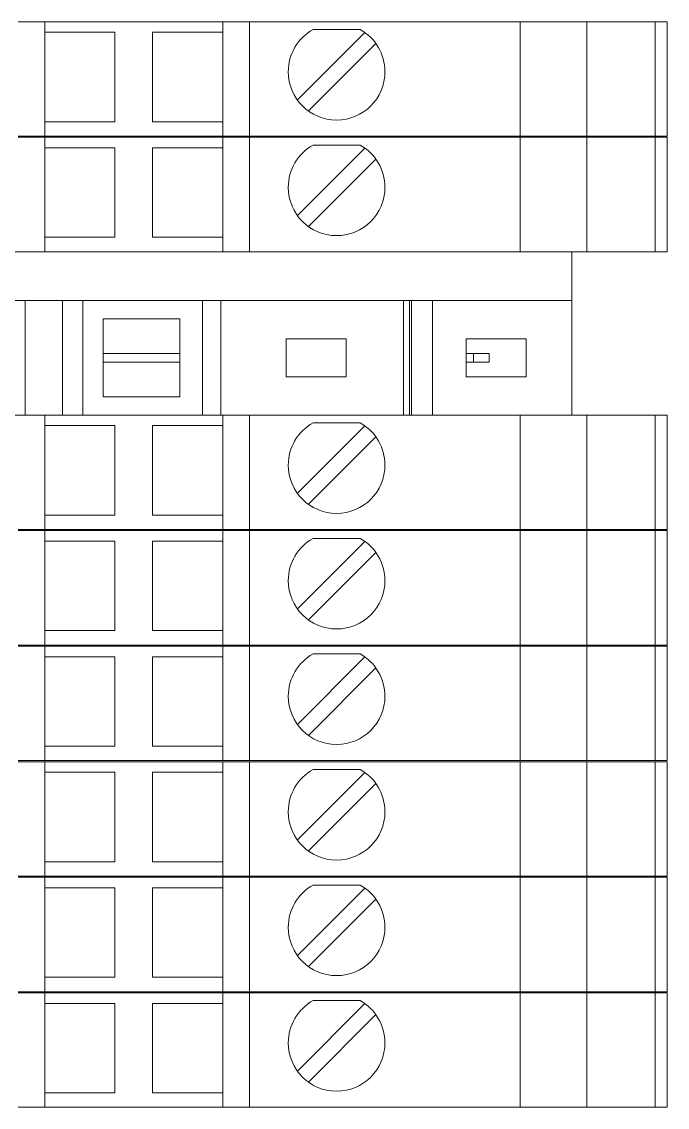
# Model space of a CAD drawing. Header units: millimetres. Extents: x 4962 to 7449, y 754 to 2938.
# Drawn here: x 5689.96 to 5719, y 1740.37 to 1789.22 of the extents above; entities that cross this region are included whole.
import ezdxf

# ---------------------------------------------------------------- set-up
doc = ezdxf.new("R2010")
doc.units = ezdxf.units.MM
doc.layers.add('000-PI-Oprema', color=30, linetype='Continuous', lineweight=5)

msp = doc.modelspace()

# ---------------------------------------------------------------- linework, layer by layer
at = {"color": 0, "linetype": 'ByBlock', "lineweight": 0, "ltscale": 0.25}
msp.add_lwpolyline([(5666.096, 1778.869), (5666.096, 1771.519), (5714.696, 1771.519), (5714.696, 1778.869), (5666.096, 1778.869)], dxfattribs=at)
at = {"layer": '000-PI-Oprema', "color": 0, "linetype": 'ByBlock', "lineweight": 0}
for p, q in [((5690.996, 1789.219), (5689.796, 1789.219)), ((5690.996, 1789.219), (5690.996, 1789.219)), ((5690.996, 1789.219), (5698.996, 1789.219)), ((5690.996, 1789.219), (5690.996, 1784.069)), ((5698.996, 1789.219), (5698.996, 1789.219)), ((5700.196, 1789.219), (5698.996, 1789.219)), ((5698.996, 1784.069), (5698.996, 1789.219)), ((5718.996, 1789.219), (5700.196, 1789.219)), ((5700.196, 1784.069), (5700.196, 1789.219)), ((5712.373, 1784.069), (5712.373, 1789.219)), ((5715.373, 1784.069), (5715.373, 1789.219)), ((5718.449, 1789.219), (5718.449, 1784.069)), ((5718.996, 1784.069), (5718.996, 1789.219)), ((5690.996, 1788.744), (5690.996, 1788.744)), ((5690.996, 1788.744), (5694.146, 1788.744)), ((5694.146, 1788.744), (5694.146, 1784.719)), ((5694.146, 1788.744), (5694.146, 1788.744)), ((5695.846, 1784.719), (5695.846, 1788.744)), ((5695.846, 1788.744), (5695.846, 1788.744)), ((5695.846, 1788.744), (5698.996, 1788.744)), ((5698.996, 1788.744), (5698.996, 1788.744)), ((5705.392, 1788.734), (5702.356, 1785.699)), ((5703.063, 1788.869), (5705.18, 1788.869)), ((5703.063, 1788.869), (5703.063, 1788.869)), ((5705.18, 1788.869), (5705.18, 1788.869)), ((5700.196, 1788.269), (5700.196, 1785.669)), ((5700.196, 1788.269), (5700.196, 1788.269)), ((5702.851, 1785.204), (5705.887, 1788.239)), ((5700.196, 1785.669), (5700.196, 1785.669)), ((5690.996, 1784.719), (5690.996, 1784.719)), ((5694.146, 1784.719), (5690.996, 1784.719)), ((5694.146, 1784.719), (5694.146, 1784.719)), ((5698.996, 1784.719), (5695.846, 1784.719)), ((5695.846, 1784.719), (5695.846, 1784.719)), ((5698.996, 1784.719), (5698.996, 1784.719)), ((5690.996, 1784.069), (5689.796, 1784.069)), ((5690.996, 1784.019), (5689.796, 1784.019)), ((5690.996, 1784.069), (5698.996, 1784.069)), ((5690.996, 1784.069), (5690.996, 1784.069)), ((5690.996, 1784.019), (5690.996, 1784.019)), ((5690.996, 1784.019), (5698.996, 1784.019)), ((5690.996, 1784.019), (5690.996, 1778.869)), ((5700.196, 1784.069), (5698.996, 1784.069)), ((5698.996, 1784.069), (5698.996, 1784.069)), ((5698.996, 1784.019), (5698.996, 1784.019)), ((5700.196, 1784.019), (5698.996, 1784.019)), ((5698.996, 1778.869), (5698.996, 1784.019)), ((5718.996, 1784.069), (5700.196, 1784.069)), ((5718.996, 1784.019), (5700.196, 1784.019)), ((5700.196, 1778.869), (5700.196, 1784.019)), ((5712.373, 1778.869), (5712.373, 1784.019)), ((5715.373, 1778.869), (5715.373, 1784.019)), ((5718.996, 1784.069), (5718.314, 1784.069)), ((5718.449, 1784.019), (5718.449, 1778.869)), ((5718.996, 1778.869), (5718.996, 1784.019)), ((5690.996, 1783.544), (5690.996, 1783.544)), ((5690.996, 1783.544), (5694.146, 1783.544)), ((5694.146, 1783.544), (5694.146, 1779.519)), ((5694.146, 1783.544), (5694.146, 1783.544)), ((5695.846, 1779.519), (5695.846, 1783.544)), ((5695.846, 1783.544), (5695.846, 1783.544)), ((5695.846, 1783.544), (5698.996, 1783.544)), ((5698.996, 1783.544), (5698.996, 1783.544)), ((5705.392, 1783.534), (5702.356, 1780.499)), ((5703.063, 1783.669), (5705.18, 1783.669)), ((5703.063, 1783.669), (5703.063, 1783.669)), ((5705.18, 1783.669), (5705.18, 1783.669)), ((5700.196, 1783.069), (5700.196, 1780.469)), ((5700.196, 1783.069), (5700.196, 1783.069)), ((5702.851, 1780.004), (5705.887, 1783.039)), ((5700.196, 1780.469), (5700.196, 1780.469)), ((5690.996, 1779.519), (5690.996, 1779.519)), ((5694.146, 1779.519), (5690.996, 1779.519)), ((5694.146, 1779.519), (5694.146, 1779.519)), ((5698.996, 1779.519), (5695.846, 1779.519)), ((5695.846, 1779.519), (5695.846, 1779.519)), ((5698.996, 1779.519), (5698.996, 1779.519)), ((5714.696, 1778.869), (5666.096, 1778.869)), ((5690.996, 1778.869), (5689.796, 1778.869)), ((5690.996, 1778.869), (5698.996, 1778.869)), ((5690.996, 1778.869), (5690.996, 1778.869)), ((5700.196, 1778.869), (5698.996, 1778.869)), ((5698.996, 1778.869), (5698.996, 1778.869)), ((5718.996, 1778.869), (5700.196, 1778.869)), ((5714.696, 1771.519), (5714.696, 1778.869)), ((5718.996, 1778.869), (5718.314, 1778.869)), ((5689.396, 1776.669), (5690.115, 1776.669)), ((5690.115, 1776.669), (5691.787, 1776.669)), ((5690.115, 1771.519), (5690.115, 1776.669)), ((5692.712, 1776.669), (5691.787, 1776.669)), ((5691.787, 1776.669), (5691.787, 1771.519)), ((5698.086, 1776.669), (5692.712, 1776.669)), ((5692.712, 1776.669), (5692.712, 1771.519)), ((5698.086, 1776.669), (5698.086, 1771.519)), ((5698.906, 1776.669), (5698.086, 1776.669)), ((5698.906, 1771.519), (5698.906, 1776.669)), ((5698.906, 1776.669), (5707.136, 1776.669)), ((5707.136, 1776.669), (5707.136, 1771.519)), ((5707.136, 1776.669), (5707.394, 1776.669)), ((5707.394, 1771.519), (5707.394, 1776.669)), ((5707.394, 1776.669), (5707.494, 1776.669)), ((5708.431, 1776.669), (5707.494, 1776.669)), ((5707.494, 1771.519), (5707.494, 1776.669)), ((5708.431, 1776.669), (5714.696, 1776.669)), ((5708.431, 1771.519), (5708.431, 1776.669)), ((5693.621, 1775.844), (5697.071, 1775.844)), ((5693.621, 1774.294), (5693.621, 1775.844)), ((5697.071, 1775.844), (5697.071, 1774.294)), ((5701.846, 1774.944), (5704.546, 1774.944)), ((5701.846, 1773.244), (5701.846, 1774.944)), ((5704.546, 1774.944), (5704.546, 1773.244)), ((5709.946, 1774.294), (5709.946, 1774.944)), ((5709.946, 1774.944), (5712.646, 1774.944)), ((5712.646, 1774.944), (5712.646, 1773.244)), ((5693.621, 1774.294), (5697.071, 1774.294)), ((5693.621, 1773.894), (5693.621, 1774.294)), ((5697.071, 1774.294), (5697.071, 1773.894)), ((5709.946, 1773.894), (5709.946, 1774.294)), ((5709.946, 1774.294), (5710.282, 1774.294)), ((5710.282, 1774.294), (5710.282, 1773.894)), ((5710.982, 1774.294), (5710.282, 1774.294)), ((5710.982, 1774.294), (5710.982, 1773.894)), ((5693.621, 1773.894), (5697.071, 1773.894)), ((5693.621, 1772.344), (5693.621, 1773.894)), ((5697.071, 1773.894), (5697.071, 1772.344)), ((5709.946, 1773.894), (5710.282, 1773.894)), ((5709.946, 1773.244), (5709.946, 1773.894)), ((5710.982, 1773.894), (5710.282, 1773.894)), ((5704.546, 1773.244), (5701.846, 1773.244)), ((5712.646, 1773.244), (5709.946, 1773.244)), ((5697.071, 1772.344), (5693.621, 1772.344)), ((5690.996, 1771.519), (5689.796, 1771.519)), ((5690.996, 1771.519), (5690.996, 1771.519)), ((5690.996, 1771.519), (5698.996, 1771.519)), ((5690.996, 1771.519), (5690.996, 1766.369)), ((5698.996, 1771.519), (5698.996, 1771.519)), ((5700.196, 1771.519), (5698.996, 1771.519)), ((5698.996, 1766.369), (5698.996, 1771.519)), ((5718.996, 1771.519), (5700.196, 1771.519)), ((5700.196, 1766.369), (5700.196, 1771.519)), ((5712.373, 1766.369), (5712.373, 1771.519)), ((5715.373, 1766.369), (5715.373, 1771.519)), ((5718.449, 1771.519), (5718.449, 1766.369)), ((5718.996, 1766.369), (5718.996, 1771.519)), ((5690.996, 1771.044), (5690.996, 1771.044)), ((5690.996, 1771.044), (5694.146, 1771.044)), ((5694.146, 1771.044), (5694.146, 1767.019)), ((5694.146, 1771.044), (5694.146, 1771.044)), ((5695.846, 1767.019), (5695.846, 1771.044)), ((5695.846, 1771.044), (5695.846, 1771.044)), ((5695.846, 1771.044), (5698.996, 1771.044)), ((5698.996, 1771.044), (5698.996, 1771.044)), ((5705.392, 1771.034), (5702.356, 1767.999)), ((5703.063, 1771.169), (5705.18, 1771.169)), ((5703.063, 1771.169), (5703.063, 1771.169)), ((5705.18, 1771.169), (5705.18, 1771.169)), ((5700.196, 1770.569), (5700.196, 1767.969)), ((5700.196, 1770.569), (5700.196, 1770.569)), ((5702.851, 1767.504), (5705.887, 1770.539)), ((5700.196, 1767.969), (5700.196, 1767.969)), ((5690.996, 1767.019), (5690.996, 1767.019)), ((5694.146, 1767.019), (5690.996, 1767.019)), ((5694.146, 1767.019), (5694.146, 1767.019)), ((5698.996, 1767.019), (5695.846, 1767.019)), ((5695.846, 1767.019), (5695.846, 1767.019)), ((5698.996, 1767.019), (5698.996, 1767.019)), ((5690.996, 1766.369), (5689.796, 1766.369)), ((5690.996, 1766.319), (5689.796, 1766.319)), ((5690.996, 1766.369), (5698.996, 1766.369)), ((5690.996, 1766.369), (5690.996, 1766.369)), ((5690.996, 1766.319), (5690.996, 1766.319)), ((5690.996, 1766.319), (5698.996, 1766.319)), ((5690.996, 1766.319), (5690.996, 1761.169)), ((5700.196, 1766.369), (5698.996, 1766.369)), ((5698.996, 1766.369), (5698.996, 1766.369)), ((5698.996, 1766.319), (5698.996, 1766.319)), ((5700.196, 1766.319), (5698.996, 1766.319)), ((5698.996, 1761.169), (5698.996, 1766.319)), ((5718.996, 1766.369), (5700.196, 1766.369)), ((5718.996, 1766.319), (5700.196, 1766.319)), ((5700.196, 1761.169), (5700.196, 1766.319)), ((5703.063, 1765.969), (5705.18, 1765.969)), ((5703.063, 1765.969), (5703.063, 1765.969)), ((5705.18, 1765.969), (5705.18, 1765.969)), ((5712.373, 1761.169), (5712.373, 1766.319)), ((5715.373, 1761.169), (5715.373, 1766.319)), ((5718.996, 1766.369), (5718.314, 1766.369)), ((5718.449, 1766.319), (5718.449, 1761.169)), ((5718.996, 1761.169), (5718.996, 1766.319)), ((5690.996, 1765.844), (5690.996, 1765.844)), ((5690.996, 1765.844), (5694.146, 1765.844)), ((5694.146, 1765.844), (5694.146, 1761.819)), ((5694.146, 1765.844), (5694.146, 1765.844)), ((5695.846, 1761.819), (5695.846, 1765.844)), ((5695.846, 1765.844), (5695.846, 1765.844)), ((5695.846, 1765.844), (5698.996, 1765.844)), ((5698.996, 1765.844), (5698.996, 1765.844)), ((5705.392, 1765.834), (5702.356, 1762.799)), ((5700.196, 1765.369), (5700.196, 1762.769)), ((5700.196, 1765.369), (5700.196, 1765.369)), ((5702.851, 1762.304), (5705.887, 1765.339)), ((5700.196, 1762.769), (5700.196, 1762.769)), ((5690.996, 1761.819), (5690.996, 1761.819)), ((5694.146, 1761.819), (5690.996, 1761.819)), ((5694.146, 1761.819), (5694.146, 1761.819)), ((5698.996, 1761.819), (5695.846, 1761.819)), ((5695.846, 1761.819), (5695.846, 1761.819)), ((5698.996, 1761.819), (5698.996, 1761.819)), ((5690.996, 1761.169), (5689.796, 1761.169)), ((5690.996, 1761.119), (5689.796, 1761.119)), ((5690.996, 1761.169), (5698.996, 1761.169)), ((5690.996, 1761.169), (5690.996, 1761.169)), ((5690.996, 1761.119), (5690.996, 1761.119)), ((5690.996, 1761.119), (5698.996, 1761.119)), ((5690.996, 1761.119), (5690.996, 1755.969)), ((5700.196, 1761.169), (5698.996, 1761.169)), ((5698.996, 1761.169), (5698.996, 1761.169)), ((5698.996, 1761.119), (5698.996, 1761.119)), ((5700.196, 1761.119), (5698.996, 1761.119)), ((5698.996, 1755.969), (5698.996, 1761.119)), ((5718.996, 1761.169), (5700.196, 1761.169)), ((5718.996, 1761.119), (5700.196, 1761.119)), ((5700.196, 1755.969), (5700.196, 1761.119)), ((5712.373, 1755.969), (5712.373, 1761.119)), ((5715.373, 1755.969), (5715.373, 1761.119)), ((5718.996, 1761.169), (5718.314, 1761.169)), ((5718.449, 1761.119), (5718.449, 1755.969)), ((5718.996, 1755.969), (5718.996, 1761.119)), ((5690.996, 1760.644), (5690.996, 1760.644)), ((5690.996, 1760.644), (5694.146, 1760.644)), ((5694.146, 1760.644), (5694.146, 1756.619)), ((5694.146, 1760.644), (5694.146, 1760.644)), ((5695.846, 1756.619), (5695.846, 1760.644)), ((5695.846, 1760.644), (5695.846, 1760.644)), ((5695.846, 1760.644), (5698.996, 1760.644)), ((5698.996, 1760.644), (5698.996, 1760.644)), ((5705.392, 1760.634), (5702.356, 1757.599)), ((5703.063, 1760.769), (5705.18, 1760.769)), ((5703.063, 1760.769), (5703.063, 1760.769)), ((5705.18, 1760.769), (5705.18, 1760.769)), ((5700.196, 1760.169), (5700.196, 1757.569)), ((5700.196, 1760.169), (5700.196, 1760.169)), ((5702.851, 1757.104), (5705.887, 1760.139)), ((5700.196, 1757.569), (5700.196, 1757.569)), ((5690.996, 1756.619), (5690.996, 1756.619)), ((5694.146, 1756.619), (5690.996, 1756.619)), ((5694.146, 1756.619), (5694.146, 1756.619)), ((5698.996, 1756.619), (5695.846, 1756.619)), ((5695.846, 1756.619), (5695.846, 1756.619)), ((5698.996, 1756.619), (5698.996, 1756.619)), ((5690.996, 1755.969), (5689.796, 1755.969)), ((5690.996, 1755.919), (5689.796, 1755.919)), ((5690.996, 1755.969), (5698.996, 1755.969)), ((5690.996, 1755.969), (5690.996, 1755.969)), ((5690.996, 1755.919), (5690.996, 1755.919)), ((5690.996, 1755.919), (5698.996, 1755.919)), ((5690.996, 1755.919), (5690.996, 1750.769)), ((5700.196, 1755.969), (5698.996, 1755.969)), ((5698.996, 1755.969), (5698.996, 1755.969)), ((5698.996, 1755.919), (5698.996, 1755.919)), ((5700.196, 1755.919), (5698.996, 1755.919)), ((5698.996, 1750.769), (5698.996, 1755.919)), ((5718.996, 1755.969), (5700.196, 1755.969)), ((5718.996, 1755.919), (5700.196, 1755.919)), ((5700.196, 1750.769), (5700.196, 1755.919)), ((5712.373, 1750.769), (5712.373, 1755.919)), ((5715.373, 1750.769), (5715.373, 1755.919)), ((5718.996, 1755.969), (5718.314, 1755.969)), ((5718.449, 1755.919), (5718.449, 1750.769)), ((5718.996, 1750.769), (5718.996, 1755.919)), ((5690.996, 1755.444), (5690.996, 1755.444)), ((5690.996, 1755.444), (5694.146, 1755.444)), ((5694.146, 1755.444), (5694.146, 1751.419)), ((5694.146, 1755.444), (5694.146, 1755.444)), ((5695.846, 1751.419), (5695.846, 1755.444)), ((5695.846, 1755.444), (5695.846, 1755.444)), ((5695.846, 1755.444), (5698.996, 1755.444)), ((5698.996, 1755.444), (5698.996, 1755.444)), ((5705.392, 1755.434), (5702.356, 1752.399)), ((5703.063, 1755.569), (5705.18, 1755.569)), ((5703.063, 1755.569), (5703.063, 1755.569)), ((5705.18, 1755.569), (5705.18, 1755.569)), ((5700.196, 1754.969), (5700.196, 1752.369)), ((5700.196, 1754.969), (5700.196, 1754.969)), ((5702.851, 1751.904), (5705.887, 1754.939)), ((5700.196, 1752.369), (5700.196, 1752.369)), ((5690.996, 1751.419), (5690.996, 1751.419)), ((5694.146, 1751.419), (5690.996, 1751.419)), ((5694.146, 1751.419), (5694.146, 1751.419)), ((5698.996, 1751.419), (5695.846, 1751.419)), ((5695.846, 1751.419), (5695.846, 1751.419)), ((5698.996, 1751.419), (5698.996, 1751.419)), ((5690.996, 1750.769), (5689.796, 1750.769)), ((5690.996, 1750.719), (5689.796, 1750.719)), ((5690.996, 1750.769), (5698.996, 1750.769)), ((5690.996, 1750.769), (5690.996, 1750.769)), ((5690.996, 1750.719), (5690.996, 1750.719)), ((5690.996, 1750.719), (5698.996, 1750.719)), ((5690.996, 1750.719), (5690.996, 1745.569)), ((5700.196, 1750.769), (5698.996, 1750.769)), ((5698.996, 1750.769), (5698.996, 1750.769)), ((5698.996, 1750.719), (5698.996, 1750.719)), ((5700.196, 1750.719), (5698.996, 1750.719)), ((5698.996, 1745.569), (5698.996, 1750.719)), ((5718.996, 1750.769), (5700.196, 1750.769)), ((5718.996, 1750.719), (5700.196, 1750.719)), ((5700.196, 1745.569), (5700.196, 1750.719)), ((5703.063, 1750.369), (5705.18, 1750.369)), ((5703.063, 1750.369), (5703.063, 1750.369)), ((5705.18, 1750.369), (5705.18, 1750.369)), ((5712.373, 1745.569), (5712.373, 1750.719)), ((5715.373, 1745.569), (5715.373, 1750.719)), ((5718.996, 1750.769), (5718.314, 1750.769)), ((5718.449, 1750.719), (5718.449, 1745.569)), ((5718.996, 1745.569), (5718.996, 1750.719)), ((5690.996, 1750.244), (5690.996, 1750.244)), ((5690.996, 1750.244), (5694.146, 1750.244)), ((5694.146, 1750.244), (5694.146, 1746.219)), ((5694.146, 1750.244), (5694.146, 1750.244)), ((5695.846, 1746.219), (5695.846, 1750.244)), ((5695.846, 1750.244), (5695.846, 1750.244)), ((5695.846, 1750.244), (5698.996, 1750.244)), ((5698.996, 1750.244), (5698.996, 1750.244)), ((5705.392, 1750.234), (5702.356, 1747.199)), ((5700.196, 1749.769), (5700.196, 1747.169)), ((5700.196, 1749.769), (5700.196, 1749.769)), ((5702.851, 1746.704), (5705.887, 1749.739)), ((5700.196, 1747.169), (5700.196, 1747.169)), ((5690.996, 1746.219), (5690.996, 1746.219)), ((5694.146, 1746.219), (5690.996, 1746.219)), ((5694.146, 1746.219), (5694.146, 1746.219)), ((5698.996, 1746.219), (5695.846, 1746.219)), ((5695.846, 1746.219), (5695.846, 1746.219)), ((5698.996, 1746.219), (5698.996, 1746.219)), ((5690.996, 1745.569), (5689.796, 1745.569)), ((5690.996, 1745.519), (5689.796, 1745.519)), ((5690.996, 1745.569), (5698.996, 1745.569)), ((5690.996, 1745.569), (5690.996, 1745.569)), ((5690.996, 1745.519), (5690.996, 1745.519)), ((5690.996, 1745.519), (5698.996, 1745.519)), ((5690.996, 1745.519), (5690.996, 1740.369)), ((5700.196, 1745.569), (5698.996, 1745.569)), ((5698.996, 1745.569), (5698.996, 1745.569)), ((5698.996, 1745.519), (5698.996, 1745.519)), ((5700.196, 1745.519), (5698.996, 1745.519)), ((5698.996, 1740.369), (5698.996, 1745.519)), ((5718.996, 1745.569), (5700.196, 1745.569)), ((5718.996, 1745.519), (5700.196, 1745.519)), ((5700.196, 1740.369), (5700.196, 1745.519)), ((5712.373, 1740.369), (5712.373, 1745.519)), ((5715.373, 1740.369), (5715.373, 1745.519)), ((5718.996, 1745.569), (5718.314, 1745.569)), ((5718.449, 1745.519), (5718.449, 1740.369)), ((5718.996, 1740.369), (5718.996, 1745.519)), ((5690.996, 1745.044), (5690.996, 1745.044)), ((5690.996, 1745.044), (5694.146, 1745.044)), ((5694.146, 1745.044), (5694.146, 1741.019)), ((5694.146, 1745.044), (5694.146, 1745.044)), ((5695.846, 1741.019), (5695.846, 1745.044)), ((5695.846, 1745.044), (5695.846, 1745.044)), ((5695.846, 1745.044), (5698.996, 1745.044)), ((5698.996, 1745.044), (5698.996, 1745.044)), ((5705.392, 1745.034), (5702.356, 1741.999)), ((5703.063, 1745.169), (5705.18, 1745.169)), ((5703.063, 1745.169), (5703.063, 1745.169)), ((5705.18, 1745.169), (5705.18, 1745.169)), ((5700.196, 1744.569), (5700.196, 1741.969)), ((5700.196, 1744.569), (5700.196, 1744.569)), ((5702.851, 1741.504), (5705.887, 1744.539)), ((5700.196, 1741.969), (5700.196, 1741.969)), ((5690.996, 1741.019), (5690.996, 1741.019)), ((5694.146, 1741.019), (5690.996, 1741.019)), ((5694.146, 1741.019), (5694.146, 1741.019)), ((5698.996, 1741.019), (5695.846, 1741.019)), ((5695.846, 1741.019), (5695.846, 1741.019)), ((5698.996, 1741.019), (5698.996, 1741.019)), ((5690.996, 1740.369), (5689.796, 1740.369)), ((5690.996, 1740.369), (5698.996, 1740.369)), ((5690.996, 1740.369), (5690.996, 1740.369)), ((5700.196, 1740.369), (5698.996, 1740.369)), ((5698.996, 1740.369), (5698.996, 1740.369)), ((5718.996, 1740.369), (5700.196, 1740.369)), ((5718.996, 1740.369), (5718.314, 1740.369))]:
    msp.add_line(p, q, dxfattribs=at)
at = {"layer": '000-PI-Oprema', "color": 0, "linetype": 'ByBlock', "lineweight": 0, "ltscale": 0.25}
msp.add_line((5714.696, 1771.519), (5666.096, 1771.519), dxfattribs=at)
at = {"layer": '000-PI-Oprema', "color": 0, "linetype": 'ByBlock', "lineweight": 0}
for centre, start, end in [((5704.121, 1786.969), 119.1246, 180), ((5704.121, 1786.969), 0, 60.8754), ((5704.121, 1786.969), 180, 0), ((5704.121, 1781.769), 119.1246, 180), ((5704.121, 1781.769), 0, 60.8754), ((5704.121, 1781.769), 180, 0), ((5704.121, 1769.269), 119.1246, 180), ((5704.121, 1769.269), 0, 60.8754), ((5704.121, 1769.269), 180, 0), ((5704.121, 1764.069), 119.1246, 180), ((5704.121, 1764.069), 0, 60.8754), ((5704.121, 1764.069), 180, 0), ((5704.121, 1758.869), 119.1246, 180), ((5704.121, 1758.869), 0, 60.8754), ((5704.121, 1758.869), 180, 0), ((5704.121, 1753.669), 119.1246, 180), ((5704.121, 1753.669), 0, 60.8754), ((5704.121, 1753.669), 180, 0), ((5704.121, 1748.469), 119.1246, 180), ((5704.121, 1748.469), 0, 60.8754), ((5704.121, 1748.469), 180, 0), ((5704.121, 1743.269), 119.1246, 180), ((5704.121, 1743.269), 0, 60.8754), ((5704.121, 1743.269), 180, 0)]:
    msp.add_arc(centre, 2.175, start, end, dxfattribs=at)

doc.saveas('drawing.dxf')
